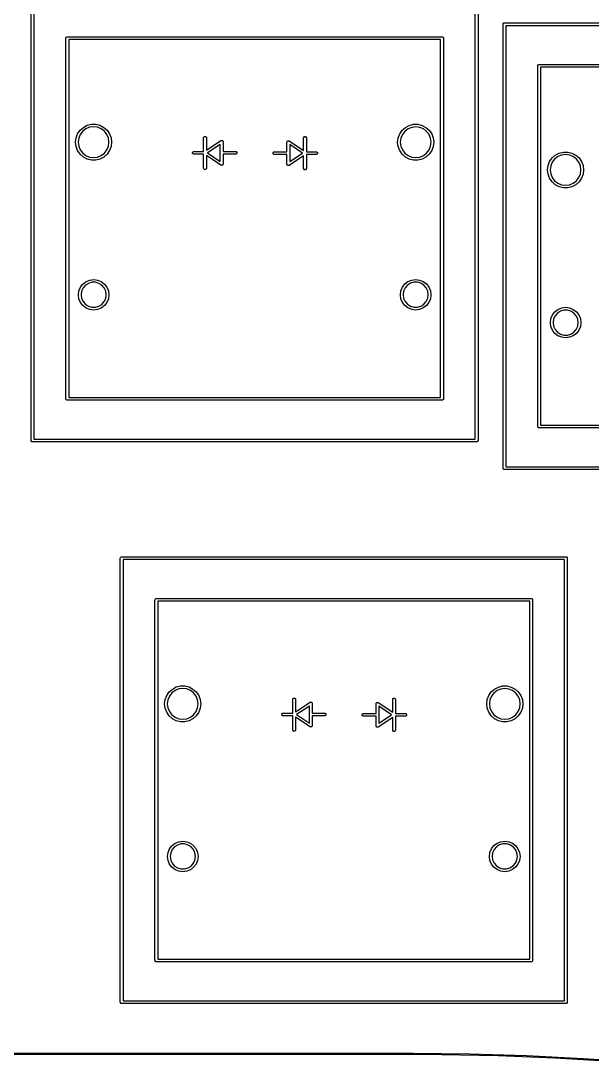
# Model space of a CAD drawing. Extents: x 66 to 221, y -158 to -58.
# Drawn here: x 122.86 to 143.44, y -131.87 to -94.33 of the extents above; entities that cross this region are included whole.
import ezdxf

# ---------------------------------------------------------------- set-up
doc = ezdxf.new("R2010")
doc.units = 0
doc.layers.add('BLACK', color=7, linetype='CONTINUOUS')

msp = doc.modelspace()

# ---------------------------------------------------------------- linework, layer by layer
at = {"layer": 'BLACK', "linetype": 'CONTINUOUS'}
for p, q in [((123.233072, -109.458865), (123.233072, -93.458865)), ((139.335805, -93.460639), (139.335805, -109.460639)), ((123.335805, -93.510639), (123.335805, -109.408865)), ((139.233072, -109.408865), (139.233072, -93.510639)), ((140.233072, -94.458865), (140.236878, -94.439731)), ((140.233072, -110.458865), (140.233072, -94.458865)), ((140.236878, -94.439731), (140.263938, -94.412671)), ((140.263938, -94.412671), (140.283072, -94.408865)), ((140.283072, -94.408865), (156.283072, -94.408865)), ((140.335805, -94.510639), (140.335805, -110.408865)), ((156.233072, -94.510639), (140.335805, -94.510639)), ((124.483072, -94.958865), (124.486878, -94.939731)), ((124.483072, -107.958865), (124.483072, -94.958865)), ((124.486878, -94.939731), (124.513938, -94.912671)), ((124.513938, -94.912671), (124.533072, -94.908865)), ((124.533072, -94.908865), (138.033072, -94.908865)), ((138.033072, -94.908865), (138.052206, -94.912671)), ((138.052206, -94.912671), (138.053741, -94.914206)), ((138.053741, -94.914206), (138.054939, -94.914445)), ((138.054939, -94.914445), (138.081999, -94.941505)), ((138.081999, -94.941505), (138.085805, -94.960639)), ((138.085805, -94.960639), (138.085805, -107.960639)), ((124.585805, -95.010639), (124.585805, -107.908865)), ((137.983072, -95.010639), (124.585805, -95.010639)), ((137.983072, -107.908865), (137.983072, -95.010639)), ((141.483072, -95.958865), (141.486878, -95.939731)), ((141.483072, -108.958865), (141.483072, -95.958865)), ((141.486878, -95.939731), (141.513938, -95.912671)), ((141.513938, -95.912671), (141.533072, -95.908865)), ((141.533072, -95.908865), (155.033072, -95.908865)), ((141.585805, -96.010639), (141.585805, -108.908865)), ((154.983072, -96.010639), (141.585805, -96.010639)), ((124.907526, -98.406795), (124.99654, -98.277835)), ((124.99654, -98.277835), (125.11383, -98.173925)), ((125.090807, -98.3166), (125.002648, -98.431492)), ((125.205699, -98.228441), (125.090807, -98.3166)), ((125.11383, -98.173925), (125.252579, -98.101104)), ((125.339493, -98.173022), (125.205699, -98.228441)), ((125.252579, -98.101104), (125.404723, -98.063604)), ((125.483072, -98.154119), (125.339493, -98.173022)), ((125.404723, -98.063604), (125.561421, -98.063604)), ((125.626651, -98.173022), (125.483072, -98.154119)), ((125.561421, -98.063604), (125.713565, -98.101104)), ((125.760445, -98.228441), (125.626651, -98.173022)), ((125.713565, -98.101104), (125.852314, -98.173925)), ((125.875337, -98.3166), (125.760445, -98.228441)), ((125.852314, -98.173925), (125.969604, -98.277835)), ((125.963496, -98.431492), (125.875337, -98.3166)), ((125.969604, -98.277835), (126.058618, -98.406795)), ((136.510259, -98.408569), (136.599273, -98.279609)), ((136.599273, -98.279609), (136.716563, -98.175699)), ((136.69354, -98.318374), (136.605381, -98.433266)), ((136.808432, -98.230215), (136.69354, -98.318374)), ((136.716563, -98.175699), (136.855312, -98.102878)), ((136.942226, -98.174796), (136.808432, -98.230215)), ((136.855312, -98.102878), (137.007456, -98.065378)), ((137.085805, -98.155893), (136.942226, -98.174796)), ((137.007456, -98.065378), (137.164154, -98.065378)), ((137.229384, -98.174796), (137.085805, -98.155893)), ((137.164154, -98.065378), (137.316298, -98.102878)), ((137.363178, -98.230215), (137.229384, -98.174796)), ((137.316298, -98.102878), (137.455047, -98.175699)), ((137.47807, -98.318374), (137.363178, -98.230215)), ((137.455047, -98.175699), (137.572337, -98.279609)), ((137.566229, -98.433266), (137.47807, -98.318374)), ((137.572337, -98.279609), (137.661351, -98.408569)), ((124.833072, -98.708865), (124.85196, -98.55331)), ((124.85196, -98.86442), (124.833072, -98.708865)), ((124.85196, -98.55331), (124.907526, -98.406795)), ((124.947229, -98.565286), (124.928326, -98.708865)), ((124.928326, -98.708865), (124.947229, -98.852444)), ((125.002648, -98.431492), (124.947229, -98.565286)), ((126.018915, -98.565286), (125.963496, -98.431492)), ((126.037818, -98.708865), (126.018915, -98.565286)), ((126.018915, -98.852444), (126.037818, -98.708865)), ((126.058618, -98.406795), (126.114184, -98.55331)), ((126.114184, -98.55331), (126.133072, -98.708865)), ((126.133072, -98.708865), (126.114184, -98.86442)), ((129.447893, -98.544974), (129.451699, -98.52584)), ((129.447893, -99.044974), (129.447893, -98.544974)), ((129.451699, -98.52584), (129.478759, -98.49878)), ((129.478759, -98.49878), (129.517027, -98.49878)), ((129.517027, -98.49878), (129.544087, -98.52584)), ((129.544087, -98.52584), (129.547893, -98.544974)), ((129.547893, -98.544974), (129.547893, -99.001547)), ((129.547893, -99.001547), (130.070158, -98.653372)), ((130.070158, -98.653372), (130.076987, -98.650551)), ((130.076987, -98.650551), (130.078759, -98.64878)), ((130.078759, -98.64878), (130.081276, -98.64878)), ((130.081276, -98.64878), (130.088189, -98.645925)), ((130.088189, -98.645925), (130.102464, -98.64878)), ((130.102464, -98.64878), (130.117027, -98.64878)), ((130.117027, -98.64878), (130.120667, -98.65242)), ((130.120667, -98.65242), (130.125715, -98.65343)), ((130.125715, -98.65343), (130.13379, -98.665543)), ((130.13379, -98.665543), (130.144087, -98.67584)), ((130.144087, -98.67584), (130.145546, -98.683177)), ((130.145546, -98.683177), (130.146942, -98.685271)), ((130.146942, -98.685271), (130.146451, -98.687725)), ((130.146451, -98.687725), (130.147893, -98.694974)), ((130.147893, -98.694974), (130.147893, -99.044974)), ((132.44806, -98.704329), (132.449501, -98.69708)), ((132.44806, -99.054329), (132.44806, -98.704329)), ((132.449011, -98.694626), (132.450406, -98.692532)), ((132.449501, -98.69708), (132.449011, -98.694626)), ((132.450406, -98.692532), (132.451866, -98.685195)), ((132.451866, -98.685195), (132.462162, -98.674898)), ((132.462162, -98.674898), (132.470238, -98.662785)), ((132.470238, -98.662785), (132.475285, -98.661775)), ((132.475285, -98.661775), (132.478926, -98.658135)), ((132.478926, -98.658135), (132.493488, -98.658135)), ((132.493488, -98.658135), (132.507763, -98.65528)), ((132.507763, -98.65528), (132.514677, -98.658135)), ((132.514677, -98.658135), (132.517194, -98.658135)), ((132.517194, -98.658135), (132.518964, -98.659905)), ((132.518964, -98.659905), (132.525795, -98.662726)), ((132.525795, -98.662726), (133.04806, -99.010902)), ((133.04806, -98.554329), (133.051866, -98.535195)), ((133.04806, -99.010902), (133.04806, -98.554329)), ((133.051866, -98.535195), (133.078926, -98.508135)), ((133.078926, -98.508135), (133.117194, -98.508135)), ((133.117194, -98.508135), (133.144254, -98.535195)), ((133.144254, -98.535195), (133.14806, -98.554329)), ((133.14806, -98.554329), (133.14806, -99.054329)), ((136.435805, -98.710639), (136.454693, -98.555084)), ((136.454693, -98.866194), (136.435805, -98.710639)), ((136.454693, -98.555084), (136.510259, -98.408569)), ((136.549962, -98.56706), (136.531059, -98.710639)), ((136.531059, -98.710639), (136.549962, -98.854218)), ((136.605381, -98.433266), (136.549962, -98.56706)), ((137.621648, -98.56706), (137.566229, -98.433266)), ((137.640551, -98.710639), (137.621648, -98.56706)), ((137.621648, -98.854218), (137.640551, -98.710639)), ((137.661351, -98.408569), (137.716917, -98.555084)), ((137.716917, -98.555084), (137.735805, -98.710639)), ((137.735805, -98.710639), (137.716917, -98.866194)), ((124.907526, -99.010935), (124.85196, -98.86442)), ((124.99654, -99.139895), (124.907526, -99.010935)), ((124.947229, -98.852444), (125.002648, -98.986238)), ((125.002648, -98.986238), (125.090807, -99.10113)), ((125.875337, -99.10113), (125.963496, -98.986238)), ((125.963496, -98.986238), (126.018915, -98.852444)), ((126.058618, -99.010935), (125.969604, -99.139895)), ((126.114184, -98.86442), (126.058618, -99.010935)), ((129.051699, -99.07584), (129.078759, -99.04878)), ((129.051699, -99.114108), (129.051699, -99.07584)), ((129.078759, -99.04878), (129.097893, -99.044974)), ((129.097893, -99.044974), (129.447893, -99.044974)), ((130.047893, -98.7884), (129.588032, -99.094974)), ((129.588032, -99.094974), (130.047893, -99.401547)), ((130.047893, -99.401547), (130.047893, -98.7884)), ((130.147893, -99.044974), (130.597893, -99.044974)), ((130.597893, -99.044974), (130.617027, -99.04878)), ((130.617027, -99.04878), (130.644087, -99.07584)), ((130.644087, -99.07584), (130.644087, -99.114108)), ((131.951866, -99.085195), (131.978926, -99.058135)), ((131.951866, -99.123463), (131.951866, -99.085195)), ((131.978926, -99.058135), (131.99806, -99.054329)), ((131.99806, -99.054329), (132.44806, -99.054329)), ((133.007921, -99.104329), (132.54806, -98.797755)), ((132.54806, -98.797755), (132.54806, -99.410902)), ((133.14806, -99.054329), (133.49806, -99.054329)), ((133.49806, -99.054329), (133.517194, -99.058135)), ((133.517194, -99.058135), (133.544254, -99.085195)), ((133.544254, -99.085195), (133.544254, -99.123463)), ((136.510259, -99.012709), (136.454693, -98.866194)), ((136.599273, -99.141669), (136.510259, -99.012709)), ((136.549962, -98.854218), (136.605381, -98.988012)), ((136.605381, -98.988012), (136.69354, -99.102904)), ((137.47807, -99.102904), (137.566229, -98.988012)), ((137.566229, -98.988012), (137.621648, -98.854218)), ((137.661351, -99.012709), (137.572337, -99.141669)), ((137.716917, -98.866194), (137.661351, -99.012709)), ((142.252579, -99.101104), (142.404723, -99.063604)), ((142.404723, -99.063604), (142.561421, -99.063604)), ((142.561421, -99.063604), (142.713565, -99.101104)), ((125.11383, -99.243805), (124.99654, -99.139895)), ((125.090807, -99.10113), (125.205699, -99.189289)), ((125.252579, -99.316626), (125.11383, -99.243805)), ((125.205699, -99.189289), (125.339493, -99.244708)), ((125.404723, -99.354126), (125.252579, -99.316626)), ((125.339493, -99.244708), (125.483072, -99.263611)), ((125.561421, -99.354126), (125.404723, -99.354126)), ((125.483072, -99.263611), (125.626651, -99.244708)), ((125.713565, -99.316626), (125.561421, -99.354126)), ((125.626651, -99.244708), (125.760445, -99.189289)), ((125.852314, -99.243805), (125.713565, -99.316626)), ((125.760445, -99.189289), (125.875337, -99.10113)), ((125.969604, -99.139895), (125.852314, -99.243805)), ((129.078759, -99.141168), (129.051699, -99.114108)), ((129.097893, -99.144974), (129.078759, -99.141168)), ((129.447893, -99.144974), (129.097893, -99.144974)), ((129.447893, -99.644974), (129.447893, -99.144974)), ((130.070158, -99.536576), (129.547893, -99.1884)), ((129.547893, -99.1884), (129.547893, -99.644974)), ((130.597893, -99.144974), (130.147893, -99.144974)), ((130.147893, -99.144974), (130.147893, -99.494974)), ((130.617027, -99.141168), (130.597893, -99.144974)), ((130.644087, -99.114108), (130.617027, -99.141168)), ((131.978926, -99.150523), (131.951866, -99.123463)), ((131.99806, -99.154329), (131.978926, -99.150523)), ((132.44806, -99.154329), (131.99806, -99.154329)), ((132.44806, -99.504329), (132.44806, -99.154329)), ((133.04806, -99.197755), (132.525795, -99.545932)), ((132.54806, -99.410902), (133.007921, -99.104329)), ((133.04806, -99.654329), (133.04806, -99.197755)), ((133.49806, -99.154329), (133.14806, -99.154329)), ((133.14806, -99.154329), (133.14806, -99.654329)), ((133.517194, -99.150523), (133.49806, -99.154329)), ((133.544254, -99.123463), (133.517194, -99.150523)), ((136.716563, -99.245579), (136.599273, -99.141669)), ((136.69354, -99.102904), (136.808432, -99.191063)), ((136.855312, -99.3184), (136.716563, -99.245579)), ((136.808432, -99.191063), (136.942226, -99.246482)), ((137.007456, -99.3559), (136.855312, -99.3184)), ((136.942226, -99.246482), (137.085805, -99.265385)), ((137.164154, -99.3559), (137.007456, -99.3559)), ((137.085805, -99.265385), (137.229384, -99.246482)), ((137.316298, -99.3184), (137.164154, -99.3559)), ((137.229384, -99.246482), (137.363178, -99.191063)), ((137.455047, -99.245579), (137.316298, -99.3184)), ((137.363178, -99.191063), (137.47807, -99.102904)), ((137.572337, -99.141669), (137.455047, -99.245579)), ((141.85196, -99.55331), (141.907526, -99.406795)), ((141.907526, -99.406795), (141.99654, -99.277835)), ((142.002648, -99.431492), (141.947229, -99.565286)), ((141.99654, -99.277835), (142.11383, -99.173925)), ((142.090807, -99.3166), (142.002648, -99.431492)), ((142.205699, -99.228441), (142.090807, -99.3166)), ((142.11383, -99.173925), (142.252579, -99.101104)), ((142.339493, -99.173022), (142.205699, -99.228441)), ((142.483072, -99.154119), (142.339493, -99.173022)), ((142.626651, -99.173022), (142.483072, -99.154119)), ((142.760445, -99.228441), (142.626651, -99.173022)), ((142.713565, -99.101104), (142.852314, -99.173925)), ((142.875337, -99.3166), (142.760445, -99.228441)), ((142.852314, -99.173925), (142.969604, -99.277835)), ((142.963496, -99.431492), (142.875337, -99.3166)), ((143.018915, -99.565286), (142.963496, -99.431492)), ((142.969604, -99.277835), (143.058618, -99.406795)), ((143.058618, -99.406795), (143.114184, -99.55331)), ((129.451699, -99.664108), (129.447893, -99.644974)), ((129.478759, -99.691168), (129.451699, -99.664108)), ((129.517027, -99.691168), (129.478759, -99.691168)), ((129.544087, -99.664108), (129.517027, -99.691168)), ((129.547893, -99.644974), (129.544087, -99.664108)), ((130.076987, -99.539396), (130.070158, -99.536576)), ((130.078759, -99.541168), (130.076987, -99.539396)), ((130.081276, -99.541168), (130.078759, -99.541168)), ((130.088189, -99.544023), (130.081276, -99.541168)), ((130.102464, -99.541168), (130.088189, -99.544023)), ((130.117027, -99.541168), (130.102464, -99.541168)), ((130.120667, -99.537527), (130.117027, -99.541168)), ((130.125715, -99.536518), (130.120667, -99.537527)), ((130.13379, -99.524404), (130.125715, -99.536518)), ((130.144087, -99.514108), (130.13379, -99.524404)), ((130.145546, -99.50677), (130.144087, -99.514108)), ((130.146942, -99.504677), (130.145546, -99.50677)), ((130.147893, -99.494974), (130.146451, -99.502222)), ((130.146451, -99.502222), (130.146942, -99.504677)), ((132.449501, -99.511577), (132.44806, -99.504329)), ((132.449011, -99.514032), (132.449501, -99.511577)), ((132.450406, -99.516125), (132.449011, -99.514032)), ((132.451866, -99.523463), (132.450406, -99.516125)), ((132.462162, -99.533759), (132.451866, -99.523463)), ((132.470238, -99.545873), (132.462162, -99.533759)), ((132.475285, -99.546882), (132.470238, -99.545873)), ((132.478926, -99.550523), (132.475285, -99.546882)), ((132.493488, -99.550523), (132.478926, -99.550523)), ((132.507763, -99.553378), (132.493488, -99.550523)), ((132.514677, -99.550523), (132.507763, -99.553378)), ((132.517194, -99.550523), (132.514677, -99.550523)), ((132.518964, -99.548752), (132.517194, -99.550523)), ((132.525795, -99.545932), (132.518964, -99.548752)), ((133.051866, -99.673463), (133.04806, -99.654329)), ((133.078926, -99.700523), (133.051866, -99.673463)), ((133.117194, -99.700523), (133.078926, -99.700523)), ((133.144254, -99.673463), (133.117194, -99.700523)), ((133.14806, -99.654329), (133.144254, -99.673463)), ((141.833072, -99.708865), (141.85196, -99.55331)), ((141.85196, -99.86442), (141.833072, -99.708865)), ((141.947229, -99.565286), (141.928326, -99.708865)), ((141.928326, -99.708865), (141.947229, -99.852444)), ((143.037818, -99.708865), (143.018915, -99.565286)), ((143.018915, -99.852444), (143.037818, -99.708865)), ((143.114184, -99.55331), (143.133072, -99.708865)), ((143.133072, -99.708865), (143.114184, -99.86442)), ((141.907526, -100.010935), (141.85196, -99.86442)), ((141.99654, -100.139895), (141.907526, -100.010935)), ((141.947229, -99.852444), (142.002648, -99.986238)), ((142.11383, -100.243805), (141.99654, -100.139895)), ((142.002648, -99.986238), (142.090807, -100.10113)), ((142.090807, -100.10113), (142.205699, -100.189289)), ((142.205699, -100.189289), (142.339493, -100.244708)), ((142.626651, -100.244708), (142.760445, -100.189289)), ((142.760445, -100.189289), (142.875337, -100.10113)), ((142.969604, -100.139895), (142.852314, -100.243805)), ((142.875337, -100.10113), (142.963496, -99.986238)), ((142.963496, -99.986238), (143.018915, -99.852444)), ((143.058618, -100.010935), (142.969604, -100.139895)), ((143.114184, -99.86442), (143.058618, -100.010935)), ((142.252579, -100.316626), (142.11383, -100.243805)), ((142.404723, -100.354126), (142.252579, -100.316626)), ((142.339493, -100.244708), (142.483072, -100.263611)), ((142.561421, -100.354126), (142.404723, -100.354126)), ((142.483072, -100.263611), (142.626651, -100.244708)), ((142.713565, -100.316626), (142.561421, -100.354126)), ((142.852314, -100.243805), (142.713565, -100.316626)), ((124.954546, -104.068289), (125.009491, -103.935639)), ((125.009491, -103.935639), (125.096896, -103.82173)), ((125.103348, -103.964849), (125.049594, -104.082556)), ((125.096896, -103.82173), (125.210805, -103.734325)), ((125.188088, -103.867055), (125.103348, -103.964849)), ((125.296946, -103.797096), (125.188088, -103.867055)), ((125.210805, -103.734325), (125.343455, -103.67938)), ((125.421105, -103.760639), (125.296946, -103.797096)), ((125.343455, -103.67938), (125.485805, -103.660639)), ((125.550505, -103.760639), (125.421105, -103.760639)), ((125.485805, -103.660639), (125.628155, -103.67938)), ((125.674664, -103.797096), (125.550505, -103.760639)), ((125.628155, -103.67938), (125.760805, -103.734325)), ((125.783522, -103.867055), (125.674664, -103.797096)), ((125.760805, -103.734325), (125.874714, -103.82173)), ((125.868262, -103.964849), (125.783522, -103.867055)), ((125.922016, -104.082556), (125.868262, -103.964849)), ((125.874714, -103.82173), (125.962119, -103.935639)), ((125.962119, -103.935639), (126.017064, -104.068289)), ((136.551813, -104.066515), (136.606758, -103.933865)), ((136.606758, -103.933865), (136.694163, -103.819956)), ((136.700615, -103.963075), (136.646861, -104.080782)), ((136.694163, -103.819956), (136.808072, -103.732551)), ((136.785355, -103.865281), (136.700615, -103.963075)), ((136.894213, -103.795322), (136.785355, -103.865281)), ((136.808072, -103.732551), (136.940722, -103.677606)), ((137.018372, -103.758865), (136.894213, -103.795322)), ((136.940722, -103.677606), (137.083072, -103.658865)), ((137.147772, -103.758865), (137.018372, -103.758865)), ((137.083072, -103.658865), (137.225422, -103.677606)), ((137.271931, -103.795322), (137.147772, -103.758865)), ((137.225422, -103.677606), (137.358072, -103.732551)), ((137.380789, -103.865281), (137.271931, -103.795322)), ((137.358072, -103.732551), (137.471981, -103.819956)), ((137.465529, -103.963075), (137.380789, -103.865281)), ((137.519283, -104.080782), (137.465529, -103.963075)), ((137.471981, -103.819956), (137.559386, -103.933865)), ((137.559386, -103.933865), (137.614331, -104.066515)), ((124.935805, -104.210639), (124.954546, -104.068289)), ((124.954546, -104.352989), (124.935805, -104.210639)), ((125.049594, -104.082556), (125.031178, -104.210639)), ((125.031178, -104.210639), (125.049594, -104.338722)), ((125.049594, -104.338722), (125.103348, -104.456429)), ((125.868262, -104.456429), (125.922016, -104.338722)), ((125.940432, -104.210639), (125.922016, -104.082556)), ((125.922016, -104.338722), (125.940432, -104.210639)), ((126.017064, -104.068289), (126.035805, -104.210639)), ((126.035805, -104.210639), (126.017064, -104.352989)), ((136.533072, -104.208865), (136.551813, -104.066515)), ((136.551813, -104.351215), (136.533072, -104.208865)), ((136.646861, -104.080782), (136.628445, -104.208865)), ((136.628445, -104.208865), (136.646861, -104.336948)), ((136.646861, -104.336948), (136.700615, -104.454655)), ((137.465529, -104.454655), (137.519283, -104.336948)), ((137.537699, -104.208865), (137.519283, -104.080782)), ((137.519283, -104.336948), (137.537699, -104.208865)), ((137.614331, -104.066515), (137.633072, -104.208865)), ((137.633072, -104.208865), (137.614331, -104.351215)), ((125.009491, -104.485639), (124.954546, -104.352989)), ((125.096896, -104.599548), (125.009491, -104.485639)), ((125.210805, -104.686953), (125.096896, -104.599548)), ((125.103348, -104.456429), (125.188088, -104.554223)), ((125.188088, -104.554223), (125.296946, -104.624182)), ((125.343455, -104.741898), (125.210805, -104.686953)), ((125.296946, -104.624182), (125.421105, -104.660639)), ((125.421105, -104.660639), (125.550505, -104.660639)), ((125.550505, -104.660639), (125.674664, -104.624182)), ((125.760805, -104.686953), (125.628155, -104.741898)), ((125.674664, -104.624182), (125.783522, -104.554223)), ((125.874714, -104.599548), (125.760805, -104.686953)), ((125.783522, -104.554223), (125.868262, -104.456429)), ((125.962119, -104.485639), (125.874714, -104.599548)), ((126.017064, -104.352989), (125.962119, -104.485639)), ((136.606758, -104.483865), (136.551813, -104.351215)), ((136.694163, -104.597774), (136.606758, -104.483865)), ((136.808072, -104.685179), (136.694163, -104.597774)), ((136.700615, -104.454655), (136.785355, -104.552449)), ((136.785355, -104.552449), (136.894213, -104.622408)), ((136.940722, -104.740124), (136.808072, -104.685179)), ((136.894213, -104.622408), (137.018372, -104.658865)), ((137.018372, -104.658865), (137.147772, -104.658865)), ((137.147772, -104.658865), (137.271931, -104.622408)), ((137.358072, -104.685179), (137.225422, -104.740124)), ((137.271931, -104.622408), (137.380789, -104.552449)), ((137.471981, -104.597774), (137.358072, -104.685179)), ((137.380789, -104.552449), (137.465529, -104.454655)), ((137.559386, -104.483865), (137.471981, -104.597774)), ((137.614331, -104.351215), (137.559386, -104.483865)), ((142.210805, -104.734325), (142.343455, -104.67938)), ((142.343455, -104.67938), (142.485805, -104.660639)), ((142.485805, -104.660639), (142.628155, -104.67938)), ((142.628155, -104.67938), (142.760805, -104.734325)), ((125.485805, -104.760639), (125.343455, -104.741898)), ((125.628155, -104.741898), (125.485805, -104.760639)), ((137.083072, -104.758865), (136.940722, -104.740124)), ((137.225422, -104.740124), (137.083072, -104.758865)), ((141.935805, -105.210639), (141.954546, -105.068289)), ((141.954546, -105.068289), (142.009491, -104.935639)), ((142.009491, -104.935639), (142.096896, -104.82173)), ((142.049594, -105.082556), (142.031178, -105.210639)), ((142.103348, -104.964849), (142.049594, -105.082556)), ((142.096896, -104.82173), (142.210805, -104.734325)), ((142.188088, -104.867055), (142.103348, -104.964849)), ((142.296946, -104.797096), (142.188088, -104.867055)), ((142.421105, -104.760639), (142.296946, -104.797096)), ((142.550505, -104.760639), (142.421105, -104.760639)), ((142.674664, -104.797096), (142.550505, -104.760639)), ((142.783522, -104.867055), (142.674664, -104.797096)), ((142.760805, -104.734325), (142.874714, -104.82173)), ((142.868262, -104.964849), (142.783522, -104.867055)), ((142.922016, -105.082556), (142.868262, -104.964849)), ((142.874714, -104.82173), (142.962119, -104.935639)), ((142.940432, -105.210639), (142.922016, -105.082556)), ((142.962119, -104.935639), (143.017064, -105.068289)), ((143.017064, -105.068289), (143.035805, -105.210639)), ((141.954546, -105.352989), (141.935805, -105.210639)), ((142.009491, -105.485639), (141.954546, -105.352989)), ((142.031178, -105.210639), (142.049594, -105.338722)), ((142.049594, -105.338722), (142.103348, -105.456429)), ((142.103348, -105.456429), (142.188088, -105.554223)), ((142.783522, -105.554223), (142.868262, -105.456429)), ((142.868262, -105.456429), (142.922016, -105.338722)), ((142.922016, -105.338722), (142.940432, -105.210639)), ((143.017064, -105.352989), (142.962119, -105.485639)), ((143.035805, -105.210639), (143.017064, -105.352989)), ((142.096896, -105.599548), (142.009491, -105.485639)), ((142.210805, -105.686953), (142.096896, -105.599548)), ((142.188088, -105.554223), (142.296946, -105.624182)), ((142.343455, -105.741898), (142.210805, -105.686953)), ((142.296946, -105.624182), (142.421105, -105.660639)), ((142.485805, -105.760639), (142.343455, -105.741898)), ((142.421105, -105.660639), (142.550505, -105.660639)), ((142.628155, -105.741898), (142.485805, -105.760639)), ((142.550505, -105.660639), (142.674664, -105.624182)), ((142.760805, -105.686953), (142.628155, -105.741898)), ((142.674664, -105.624182), (142.783522, -105.554223)), ((142.874714, -105.599548), (142.760805, -105.686953)), ((142.962119, -105.485639), (142.874714, -105.599548)), ((124.486878, -107.977999), (124.483072, -107.958865)), ((124.513938, -108.005059), (124.486878, -107.977999)), ((124.515135, -108.005297), (124.513938, -108.005059)), ((124.516671, -108.006833), (124.515135, -108.005297)), ((124.535805, -108.010639), (124.516671, -108.006833)), ((138.035805, -108.010639), (124.535805, -108.010639)), ((124.585805, -107.908865), (137.983072, -107.908865)), ((138.054939, -108.006833), (138.035805, -108.010639)), ((138.081999, -107.979773), (138.054939, -108.006833)), ((138.085805, -107.960639), (138.081999, -107.979773)), ((141.486878, -108.977999), (141.483072, -108.958865)), ((141.513938, -109.005059), (141.486878, -108.977999)), ((141.515135, -109.005297), (141.513938, -109.005059)), ((141.516671, -109.006833), (141.515135, -109.005297)), ((141.535805, -109.010639), (141.516671, -109.006833)), ((155.035805, -109.010639), (141.535805, -109.010639)), ((141.585805, -108.908865), (154.983072, -108.908865)), ((123.236878, -109.477999), (123.233072, -109.458865)), ((123.263938, -109.505059), (123.236878, -109.477999)), ((123.265135, -109.505297), (123.263938, -109.505059)), ((123.266671, -109.506833), (123.265135, -109.505297)), ((123.285805, -109.510639), (123.266671, -109.506833)), ((139.285805, -109.510639), (123.285805, -109.510639)), ((123.335805, -109.408865), (139.233072, -109.408865)), ((139.304939, -109.506833), (139.285805, -109.510639)), ((139.331999, -109.479773), (139.304939, -109.506833)), ((139.335805, -109.460639), (139.331999, -109.479773)), ((140.236878, -110.477999), (140.233072, -110.458865)), ((140.263938, -110.505059), (140.236878, -110.477999)), ((140.265135, -110.505297), (140.263938, -110.505059)), ((140.266671, -110.506833), (140.265135, -110.505297)), ((140.285805, -110.510639), (140.266671, -110.506833)), ((156.285805, -110.510639), (140.285805, -110.510639)), ((140.335805, -110.408865), (156.233072, -110.408865)), ((126.442852, -113.70457), (126.446658, -113.685436)), ((126.442852, -129.70457), (126.442852, -113.70457)), ((126.446658, -113.685436), (126.473718, -113.658376)), ((126.473718, -113.658376), (126.492852, -113.65457)), ((126.492852, -113.65457), (142.492852, -113.65457)), ((142.492852, -113.65457), (142.511986, -113.658376)), ((142.511986, -113.658376), (142.513521, -113.659911)), ((142.513521, -113.659911), (142.514719, -113.66015)), ((142.514719, -113.66015), (142.541779, -113.68721)), ((142.541779, -113.68721), (142.545585, -113.706344)), ((142.545585, -113.706344), (142.545585, -129.706344)), ((126.545585, -113.756344), (126.545585, -129.65457)), ((142.442852, -113.756344), (126.545585, -113.756344)), ((142.442852, -129.65457), (142.442852, -113.756344)), ((127.692852, -115.20457), (127.696658, -115.185436)), ((127.692852, -128.20457), (127.692852, -115.20457)), ((127.696658, -115.185436), (127.723718, -115.158376)), ((127.723718, -115.158376), (127.742852, -115.15457)), ((127.742852, -115.15457), (141.242852, -115.15457)), ((141.242852, -115.15457), (141.261986, -115.158376)), ((141.261986, -115.158376), (141.263521, -115.159911)), ((141.263521, -115.159911), (141.264719, -115.16015)), ((141.264719, -115.16015), (141.291779, -115.18721)), ((141.291779, -115.18721), (141.295585, -115.206344)), ((141.295585, -115.206344), (141.295585, -128.206344)), ((127.795585, -115.256344), (127.795585, -128.15457)), ((141.192852, -115.256344), (127.795585, -115.256344)), ((141.192852, -128.15457), (141.192852, -115.256344)), ((128.117306, -118.6525), (128.20632, -118.52354)), ((128.20632, -118.52354), (128.32361, -118.41963)), ((128.300587, -118.562305), (128.212428, -118.677197)), ((128.415479, -118.474146), (128.300587, -118.562305)), ((128.32361, -118.41963), (128.462359, -118.346809)), ((128.549273, -118.418727), (128.415479, -118.474146)), ((128.462359, -118.346809), (128.614503, -118.309309)), ((128.692852, -118.399824), (128.549273, -118.418727)), ((128.614503, -118.309309), (128.771201, -118.309309)), ((128.836431, -118.418727), (128.692852, -118.399824)), ((128.771201, -118.309309), (128.923345, -118.346809)), ((128.970225, -118.474146), (128.836431, -118.418727)), ((128.923345, -118.346809), (129.062094, -118.41963)), ((129.085117, -118.562305), (128.970225, -118.474146)), ((129.062094, -118.41963), (129.179384, -118.52354)), ((129.173276, -118.677197), (129.085117, -118.562305)), ((129.179384, -118.52354), (129.268398, -118.6525)), ((139.720039, -118.654274), (139.809053, -118.525314)), ((139.809053, -118.525314), (139.926343, -118.421404)), ((139.90332, -118.564079), (139.815161, -118.678971)), ((140.018212, -118.47592), (139.90332, -118.564079)), ((139.926343, -118.421404), (140.065092, -118.348583)), ((140.152006, -118.420501), (140.018212, -118.47592)), ((140.065092, -118.348583), (140.217236, -118.311083)), ((140.295585, -118.401598), (140.152006, -118.420501)), ((140.217236, -118.311083), (140.373934, -118.311083)), ((140.439164, -118.420501), (140.295585, -118.401598)), ((140.373934, -118.311083), (140.526078, -118.348583)), ((140.572958, -118.47592), (140.439164, -118.420501)), ((140.526078, -118.348583), (140.664827, -118.421404)), ((140.68785, -118.564079), (140.572958, -118.47592)), ((140.664827, -118.421404), (140.782117, -118.525314)), ((140.776009, -118.678971), (140.68785, -118.564079)), ((140.782117, -118.525314), (140.871131, -118.654274)), ((128.042852, -118.95457), (128.06174, -118.799015)), ((128.06174, -119.110125), (128.042852, -118.95457)), ((128.06174, -118.799015), (128.117306, -118.6525)), ((128.157009, -118.810991), (128.138106, -118.95457)), ((128.138106, -118.95457), (128.157009, -119.098149)), ((128.212428, -118.677197), (128.157009, -118.810991)), ((129.228695, -118.810991), (129.173276, -118.677197)), ((129.247598, -118.95457), (129.228695, -118.810991)), ((129.228695, -119.098149), (129.247598, -118.95457)), ((129.268398, -118.6525), (129.323964, -118.799015)), ((129.323964, -118.799015), (129.342852, -118.95457)), ((129.342852, -118.95457), (129.323964, -119.110125)), ((132.657673, -118.790679), (132.661479, -118.771545)), ((132.657673, -119.290679), (132.657673, -118.790679)), ((132.661479, -118.771545), (132.688539, -118.744485)), ((132.688539, -118.744485), (132.726807, -118.744485)), ((132.726807, -118.744485), (132.753867, -118.771545)), ((132.753867, -118.771545), (132.757673, -118.790679)), ((132.757673, -118.790679), (132.757673, -119.247252)), ((132.757673, -119.247252), (133.279938, -118.899077)), ((133.279938, -118.899077), (133.286767, -118.896256)), ((133.286767, -118.896256), (133.288539, -118.894485)), ((133.288539, -118.894485), (133.291056, -118.894485)), ((133.291056, -118.894485), (133.297969, -118.89163)), ((133.297969, -118.89163), (133.312244, -118.894485)), ((133.312244, -118.894485), (133.326807, -118.894485)), ((133.326807, -118.894485), (133.330447, -118.898125)), ((133.330447, -118.898125), (133.335495, -118.899135)), ((133.335495, -118.899135), (133.34357, -118.911248)), ((133.34357, -118.911248), (133.353867, -118.921545)), ((133.353867, -118.921545), (133.355326, -118.928882)), ((133.355326, -118.928882), (133.356722, -118.930976)), ((133.356722, -118.930976), (133.356231, -118.93343)), ((133.356231, -118.93343), (133.357673, -118.940679)), ((133.357673, -118.940679), (133.357673, -119.290679)), ((135.65784, -118.950034), (135.659281, -118.942785)), ((135.65784, -119.300034), (135.65784, -118.950034)), ((135.658791, -118.940331), (135.660186, -118.938237)), ((135.659281, -118.942785), (135.658791, -118.940331)), ((135.660186, -118.938237), (135.661646, -118.9309)), ((135.661646, -118.9309), (135.671942, -118.920603)), ((135.671942, -118.920603), (135.680018, -118.90849)), ((135.680018, -118.90849), (135.685065, -118.90748)), ((135.685065, -118.90748), (135.688706, -118.90384)), ((135.688706, -118.90384), (135.703268, -118.90384)), ((135.703268, -118.90384), (135.717543, -118.900985)), ((135.717543, -118.900985), (135.724457, -118.90384)), ((135.724457, -118.90384), (135.726974, -118.90384)), ((135.726974, -118.90384), (135.728744, -118.90561)), ((135.728744, -118.90561), (135.735575, -118.908431)), ((135.735575, -118.908431), (136.25784, -119.256607)), ((136.25784, -118.800034), (136.261646, -118.7809)), ((136.25784, -119.256607), (136.25784, -118.800034)), ((136.261646, -118.7809), (136.288706, -118.75384)), ((136.288706, -118.75384), (136.326974, -118.75384)), ((136.326974, -118.75384), (136.354034, -118.7809)), ((136.354034, -118.7809), (136.35784, -118.800034)), ((136.35784, -118.800034), (136.35784, -119.300034)), ((139.645585, -118.956344), (139.664473, -118.800789)), ((139.664473, -119.111899), (139.645585, -118.956344)), ((139.664473, -118.800789), (139.720039, -118.654274)), ((139.759742, -118.812765), (139.740839, -118.956344)), ((139.740839, -118.956344), (139.759742, -119.099923)), ((139.815161, -118.678971), (139.759742, -118.812765)), ((140.831428, -118.812765), (140.776009, -118.678971)), ((140.850331, -118.956344), (140.831428, -118.812765)), ((140.831428, -119.099923), (140.850331, -118.956344)), ((140.871131, -118.654274), (140.926697, -118.800789)), ((140.926697, -118.800789), (140.945585, -118.956344)), ((140.945585, -118.956344), (140.926697, -119.111899)), ((128.117306, -119.25664), (128.06174, -119.110125)), ((128.20632, -119.3856), (128.117306, -119.25664)), ((128.157009, -119.098149), (128.212428, -119.231943)), ((128.212428, -119.231943), (128.300587, -119.346835)), ((128.300587, -119.346835), (128.415479, -119.434994)), ((128.970225, -119.434994), (129.085117, -119.346835)), ((129.085117, -119.346835), (129.173276, -119.231943)), ((129.173276, -119.231943), (129.228695, -119.098149)), ((129.268398, -119.25664), (129.179384, -119.3856)), ((129.323964, -119.110125), (129.268398, -119.25664)), ((132.261479, -119.321545), (132.288539, -119.294485)), ((132.261479, -119.359813), (132.261479, -119.321545)), ((132.288539, -119.386873), (132.261479, -119.359813)), ((132.288539, -119.294485), (132.307673, -119.290679)), ((132.307673, -119.290679), (132.657673, -119.290679)), ((133.257673, -119.034105), (132.797812, -119.340679)), ((132.797812, -119.340679), (133.257673, -119.647252)), ((133.257673, -119.647252), (133.257673, -119.034105)), ((133.357673, -119.290679), (133.807673, -119.290679)), ((133.807673, -119.290679), (133.826807, -119.294485)), ((133.826807, -119.294485), (133.853867, -119.321545)), ((133.853867, -119.359813), (133.826807, -119.386873)), ((133.853867, -119.321545), (133.853867, -119.359813)), ((135.161646, -119.3309), (135.188706, -119.30384)), ((135.161646, -119.369168), (135.161646, -119.3309)), ((135.188706, -119.30384), (135.20784, -119.300034)), ((135.20784, -119.300034), (135.65784, -119.300034)), ((136.217701, -119.350034), (135.75784, -119.04346)), ((135.75784, -119.04346), (135.75784, -119.656607)), ((135.75784, -119.656607), (136.217701, -119.350034)), ((136.35784, -119.300034), (136.70784, -119.300034)), ((136.70784, -119.300034), (136.726974, -119.30384)), ((136.726974, -119.30384), (136.754034, -119.3309)), ((136.754034, -119.3309), (136.754034, -119.369168)), ((139.720039, -119.258414), (139.664473, -119.111899)), ((139.809053, -119.387374), (139.720039, -119.258414)), ((139.759742, -119.099923), (139.815161, -119.233717)), ((139.815161, -119.233717), (139.90332, -119.348609)), ((139.90332, -119.348609), (140.018212, -119.436768)), ((140.572958, -119.436768), (140.68785, -119.348609)), ((140.68785, -119.348609), (140.776009, -119.233717)), ((140.776009, -119.233717), (140.831428, -119.099923)), ((140.871131, -119.258414), (140.782117, -119.387374)), ((140.926697, -119.111899), (140.871131, -119.258414)), ((128.32361, -119.48951), (128.20632, -119.3856)), ((128.462359, -119.562331), (128.32361, -119.48951)), ((128.415479, -119.434994), (128.549273, -119.490413)), ((128.614503, -119.599831), (128.462359, -119.562331)), ((128.549273, -119.490413), (128.692852, -119.509316)), ((128.771201, -119.599831), (128.614503, -119.599831)), ((128.692852, -119.509316), (128.836431, -119.490413)), ((128.923345, -119.562331), (128.771201, -119.599831)), ((128.836431, -119.490413), (128.970225, -119.434994)), ((129.062094, -119.48951), (128.923345, -119.562331)), ((129.179384, -119.3856), (129.062094, -119.48951)), ((132.307673, -119.390679), (132.288539, -119.386873)), ((132.657673, -119.390679), (132.307673, -119.390679)), ((132.657673, -119.890679), (132.657673, -119.390679)), ((133.279938, -119.782281), (132.757673, -119.434105)), ((132.757673, -119.434105), (132.757673, -119.890679)), ((133.807673, -119.390679), (133.357673, -119.390679)), ((133.357673, -119.390679), (133.357673, -119.740679)), ((133.826807, -119.386873), (133.807673, -119.390679)), ((135.188706, -119.396228), (135.161646, -119.369168)), ((135.20784, -119.400034), (135.188706, -119.396228)), ((135.65784, -119.400034), (135.20784, -119.400034)), ((135.65784, -119.750034), (135.65784, -119.400034)), ((136.25784, -119.44346), (135.735575, -119.791637)), ((136.25784, -119.900034), (136.25784, -119.44346)), ((136.70784, -119.400034), (136.35784, -119.400034)), ((136.35784, -119.400034), (136.35784, -119.900034)), ((136.726974, -119.396228), (136.70784, -119.400034)), ((136.754034, -119.369168), (136.726974, -119.396228)), ((139.926343, -119.491284), (139.809053, -119.387374)), ((140.065092, -119.564105), (139.926343, -119.491284)), ((140.018212, -119.436768), (140.152006, -119.492187)), ((140.217236, -119.601605), (140.065092, -119.564105)), ((140.152006, -119.492187), (140.295585, -119.51109)), ((140.373934, -119.601605), (140.217236, -119.601605)), ((140.295585, -119.51109), (140.439164, -119.492187)), ((140.526078, -119.564105), (140.373934, -119.601605)), ((140.439164, -119.492187), (140.572958, -119.436768)), ((140.664827, -119.491284), (140.526078, -119.564105)), ((140.782117, -119.387374), (140.664827, -119.491284)), ((132.661479, -119.909813), (132.657673, -119.890679)), ((132.688539, -119.936873), (132.661479, -119.909813)), ((132.726807, -119.936873), (132.688539, -119.936873)), ((132.753867, -119.909813), (132.726807, -119.936873)), ((132.757673, -119.890679), (132.753867, -119.909813)), ((133.286767, -119.785101), (133.279938, -119.782281)), ((133.288539, -119.786873), (133.286767, -119.785101)), ((133.291056, -119.786873), (133.288539, -119.786873)), ((133.297969, -119.789728), (133.291056, -119.786873)), ((133.312244, -119.786873), (133.297969, -119.789728)), ((133.326807, -119.786873), (133.312244, -119.786873)), ((133.330447, -119.783232), (133.326807, -119.786873)), ((133.335495, -119.782223), (133.330447, -119.783232)), ((133.34357, -119.770109), (133.335495, -119.782223)), ((133.353867, -119.759813), (133.34357, -119.770109)), ((133.355326, -119.752475), (133.353867, -119.759813)), ((133.356722, -119.750382), (133.355326, -119.752475)), ((133.357673, -119.740679), (133.356231, -119.747927)), ((133.356231, -119.747927), (133.356722, -119.750382)), ((135.659281, -119.757282), (135.65784, -119.750034)), ((135.658791, -119.759737), (135.659281, -119.757282)), ((135.660186, -119.76183), (135.658791, -119.759737)), ((135.661646, -119.769168), (135.660186, -119.76183)), ((135.671942, -119.779464), (135.661646, -119.769168)), ((135.680018, -119.791578), (135.671942, -119.779464)), ((135.685065, -119.792587), (135.680018, -119.791578)), ((135.688706, -119.796228), (135.685065, -119.792587)), ((135.703268, -119.796228), (135.688706, -119.796228)), ((135.717543, -119.799083), (135.703268, -119.796228)), ((135.724457, -119.796228), (135.717543, -119.799083)), ((135.726974, -119.796228), (135.724457, -119.796228)), ((135.728744, -119.794457), (135.726974, -119.796228)), ((135.735575, -119.791637), (135.728744, -119.794457)), ((136.261646, -119.919168), (136.25784, -119.900034)), ((136.288706, -119.946228), (136.261646, -119.919168)), ((136.326974, -119.946228), (136.288706, -119.946228)), ((136.354034, -119.919168), (136.326974, -119.946228)), ((136.35784, -119.900034), (136.354034, -119.919168)), ((128.164326, -124.313994), (128.219271, -124.181344)), ((128.219271, -124.181344), (128.306676, -124.067435)), ((128.313128, -124.210554), (128.259374, -124.328261)), ((128.306676, -124.067435), (128.420585, -123.98003)), ((128.397868, -124.11276), (128.313128, -124.210554)), ((128.506726, -124.042801), (128.397868, -124.11276)), ((128.420585, -123.98003), (128.553235, -123.925085)), ((128.630885, -124.006344), (128.506726, -124.042801)), ((128.553235, -123.925085), (128.695585, -123.906344)), ((128.760285, -124.006344), (128.630885, -124.006344)), ((128.695585, -123.906344), (128.837935, -123.925085)), ((128.884444, -124.042801), (128.760285, -124.006344)), ((128.837935, -123.925085), (128.970585, -123.98003)), ((128.993302, -124.11276), (128.884444, -124.042801)), ((128.970585, -123.98003), (129.084494, -124.067435)), ((129.078042, -124.210554), (128.993302, -124.11276)), ((129.131796, -124.328261), (129.078042, -124.210554)), ((129.084494, -124.067435), (129.171899, -124.181344)), ((129.171899, -124.181344), (129.226844, -124.313994)), ((139.761593, -124.31222), (139.816538, -124.17957)), ((139.816538, -124.17957), (139.903943, -124.065661)), ((139.910395, -124.20878), (139.856641, -124.326487)), ((139.903943, -124.065661), (140.017852, -123.978256)), ((139.995135, -124.110986), (139.910395, -124.20878)), ((140.103993, -124.041027), (139.995135, -124.110986)), ((140.017852, -123.978256), (140.150502, -123.923311)), ((140.228152, -124.00457), (140.103993, -124.041027)), ((140.150502, -123.923311), (140.292852, -123.90457)), ((140.357552, -124.00457), (140.228152, -124.00457)), ((140.292852, -123.90457), (140.435202, -123.923311)), ((140.481711, -124.041027), (140.357552, -124.00457)), ((140.435202, -123.923311), (140.567852, -123.978256)), ((140.590569, -124.110986), (140.481711, -124.041027)), ((140.567852, -123.978256), (140.681761, -124.065661)), ((140.675309, -124.20878), (140.590569, -124.110986)), ((140.729063, -124.326487), (140.675309, -124.20878)), ((140.681761, -124.065661), (140.769166, -124.17957)), ((140.769166, -124.17957), (140.824111, -124.31222)), ((128.145585, -124.456344), (128.164326, -124.313994)), ((128.164326, -124.598694), (128.145585, -124.456344)), ((128.219271, -124.731344), (128.164326, -124.598694)), ((128.259374, -124.328261), (128.240958, -124.456344)), ((128.240958, -124.456344), (128.259374, -124.584427)), ((128.259374, -124.584427), (128.313128, -124.702134)), ((129.078042, -124.702134), (129.131796, -124.584427)), ((129.150212, -124.456344), (129.131796, -124.328261)), ((129.131796, -124.584427), (129.150212, -124.456344)), ((129.226844, -124.598694), (129.171899, -124.731344)), ((129.226844, -124.313994), (129.245585, -124.456344)), ((129.245585, -124.456344), (129.226844, -124.598694)), ((139.742852, -124.45457), (139.761593, -124.31222)), ((139.761593, -124.59692), (139.742852, -124.45457)), ((139.816538, -124.72957), (139.761593, -124.59692)), ((139.856641, -124.326487), (139.838225, -124.45457)), ((139.838225, -124.45457), (139.856641, -124.582653)), ((139.856641, -124.582653), (139.910395, -124.70036)), ((140.675309, -124.70036), (140.729063, -124.582653)), ((140.747479, -124.45457), (140.729063, -124.326487)), ((140.729063, -124.582653), (140.747479, -124.45457)), ((140.824111, -124.59692), (140.769166, -124.72957)), ((140.824111, -124.31222), (140.842852, -124.45457)), ((140.842852, -124.45457), (140.824111, -124.59692)), ((128.306676, -124.845253), (128.219271, -124.731344)), ((128.420585, -124.932658), (128.306676, -124.845253)), ((128.313128, -124.702134), (128.397868, -124.799928)), ((128.397868, -124.799928), (128.506726, -124.869887)), ((128.553235, -124.987603), (128.420585, -124.932658)), ((128.506726, -124.869887), (128.630885, -124.906344)), ((128.695585, -125.006344), (128.553235, -124.987603)), ((128.630885, -124.906344), (128.760285, -124.906344)), ((128.837935, -124.987603), (128.695585, -125.006344)), ((128.760285, -124.906344), (128.884444, -124.869887)), ((128.970585, -124.932658), (128.837935, -124.987603)), ((128.884444, -124.869887), (128.993302, -124.799928)), ((129.084494, -124.845253), (128.970585, -124.932658)), ((128.993302, -124.799928), (129.078042, -124.702134)), ((129.171899, -124.731344), (129.084494, -124.845253)), ((139.903943, -124.843479), (139.816538, -124.72957)), ((140.017852, -124.930884), (139.903943, -124.843479)), ((139.910395, -124.70036), (139.995135, -124.798154)), ((139.995135, -124.798154), (140.103993, -124.868113)), ((140.150502, -124.985829), (140.017852, -124.930884)), ((140.103993, -124.868113), (140.228152, -124.90457)), ((140.292852, -125.00457), (140.150502, -124.985829)), ((140.228152, -124.90457), (140.357552, -124.90457)), ((140.435202, -124.985829), (140.292852, -125.00457)), ((140.357552, -124.90457), (140.481711, -124.868113)), ((140.567852, -124.930884), (140.435202, -124.985829)), ((140.481711, -124.868113), (140.590569, -124.798154)), ((140.681761, -124.843479), (140.567852, -124.930884)), ((140.590569, -124.798154), (140.675309, -124.70036)), ((140.769166, -124.72957), (140.681761, -124.843479)), ((127.696658, -128.223704), (127.692852, -128.20457)), ((127.723718, -128.250764), (127.696658, -128.223704)), ((127.724915, -128.251002), (127.723718, -128.250764)), ((127.726451, -128.252538), (127.724915, -128.251002)), ((127.745585, -128.256344), (127.726451, -128.252538)), ((141.245585, -128.256344), (127.745585, -128.256344)), ((127.795585, -128.15457), (141.192852, -128.15457)), ((141.264719, -128.252538), (141.245585, -128.256344)), ((141.291779, -128.225478), (141.264719, -128.252538)), ((141.295585, -128.206344), (141.291779, -128.225478)), ((126.446658, -129.723704), (126.442852, -129.70457)), ((126.473718, -129.750764), (126.446658, -129.723704)), ((126.474915, -129.751002), (126.473718, -129.750764)), ((126.476451, -129.752538), (126.474915, -129.751002)), ((126.495585, -129.756344), (126.476451, -129.752538)), ((142.495585, -129.756344), (126.495585, -129.756344)), ((126.545585, -129.65457), (142.442852, -129.65457)), ((142.514719, -129.752538), (142.495585, -129.756344)), ((142.541779, -129.725478), (142.514719, -129.752538)), ((142.545585, -129.706344), (142.541779, -129.725478)), ((76, -131.549927), (125, -131.549927)), ((125, -131.599927), (76, -131.599927)), ((125, -131.549927), (137, -131.549927)), ((136.999956, -131.599927), (125, -131.599927)), ((138.019965, -131.601735), (136.999956, -131.599927)), ((137, -131.549927), (137.000027, -131.549932)), ((137.000027, -131.549932), (137.000044, -131.549927)), ((137.000044, -131.549927), (139.040788, -131.572683)), ((140.059556, -131.643637), (138.019965, -131.601735)), ((139.040788, -131.572683), (141.080744, -131.633761)), ((142.098, -131.723835), (140.059556, -131.643637)), ((141.080744, -131.633761), (143.119194, -131.73314)), ((144.134578, -131.842303), (142.098, -131.723835)), ((143.119194, -131.73314), (145.155417, -131.870785))]:
    msp.add_line(p, q, dxfattribs=at)

doc.saveas('drawing.dxf')
